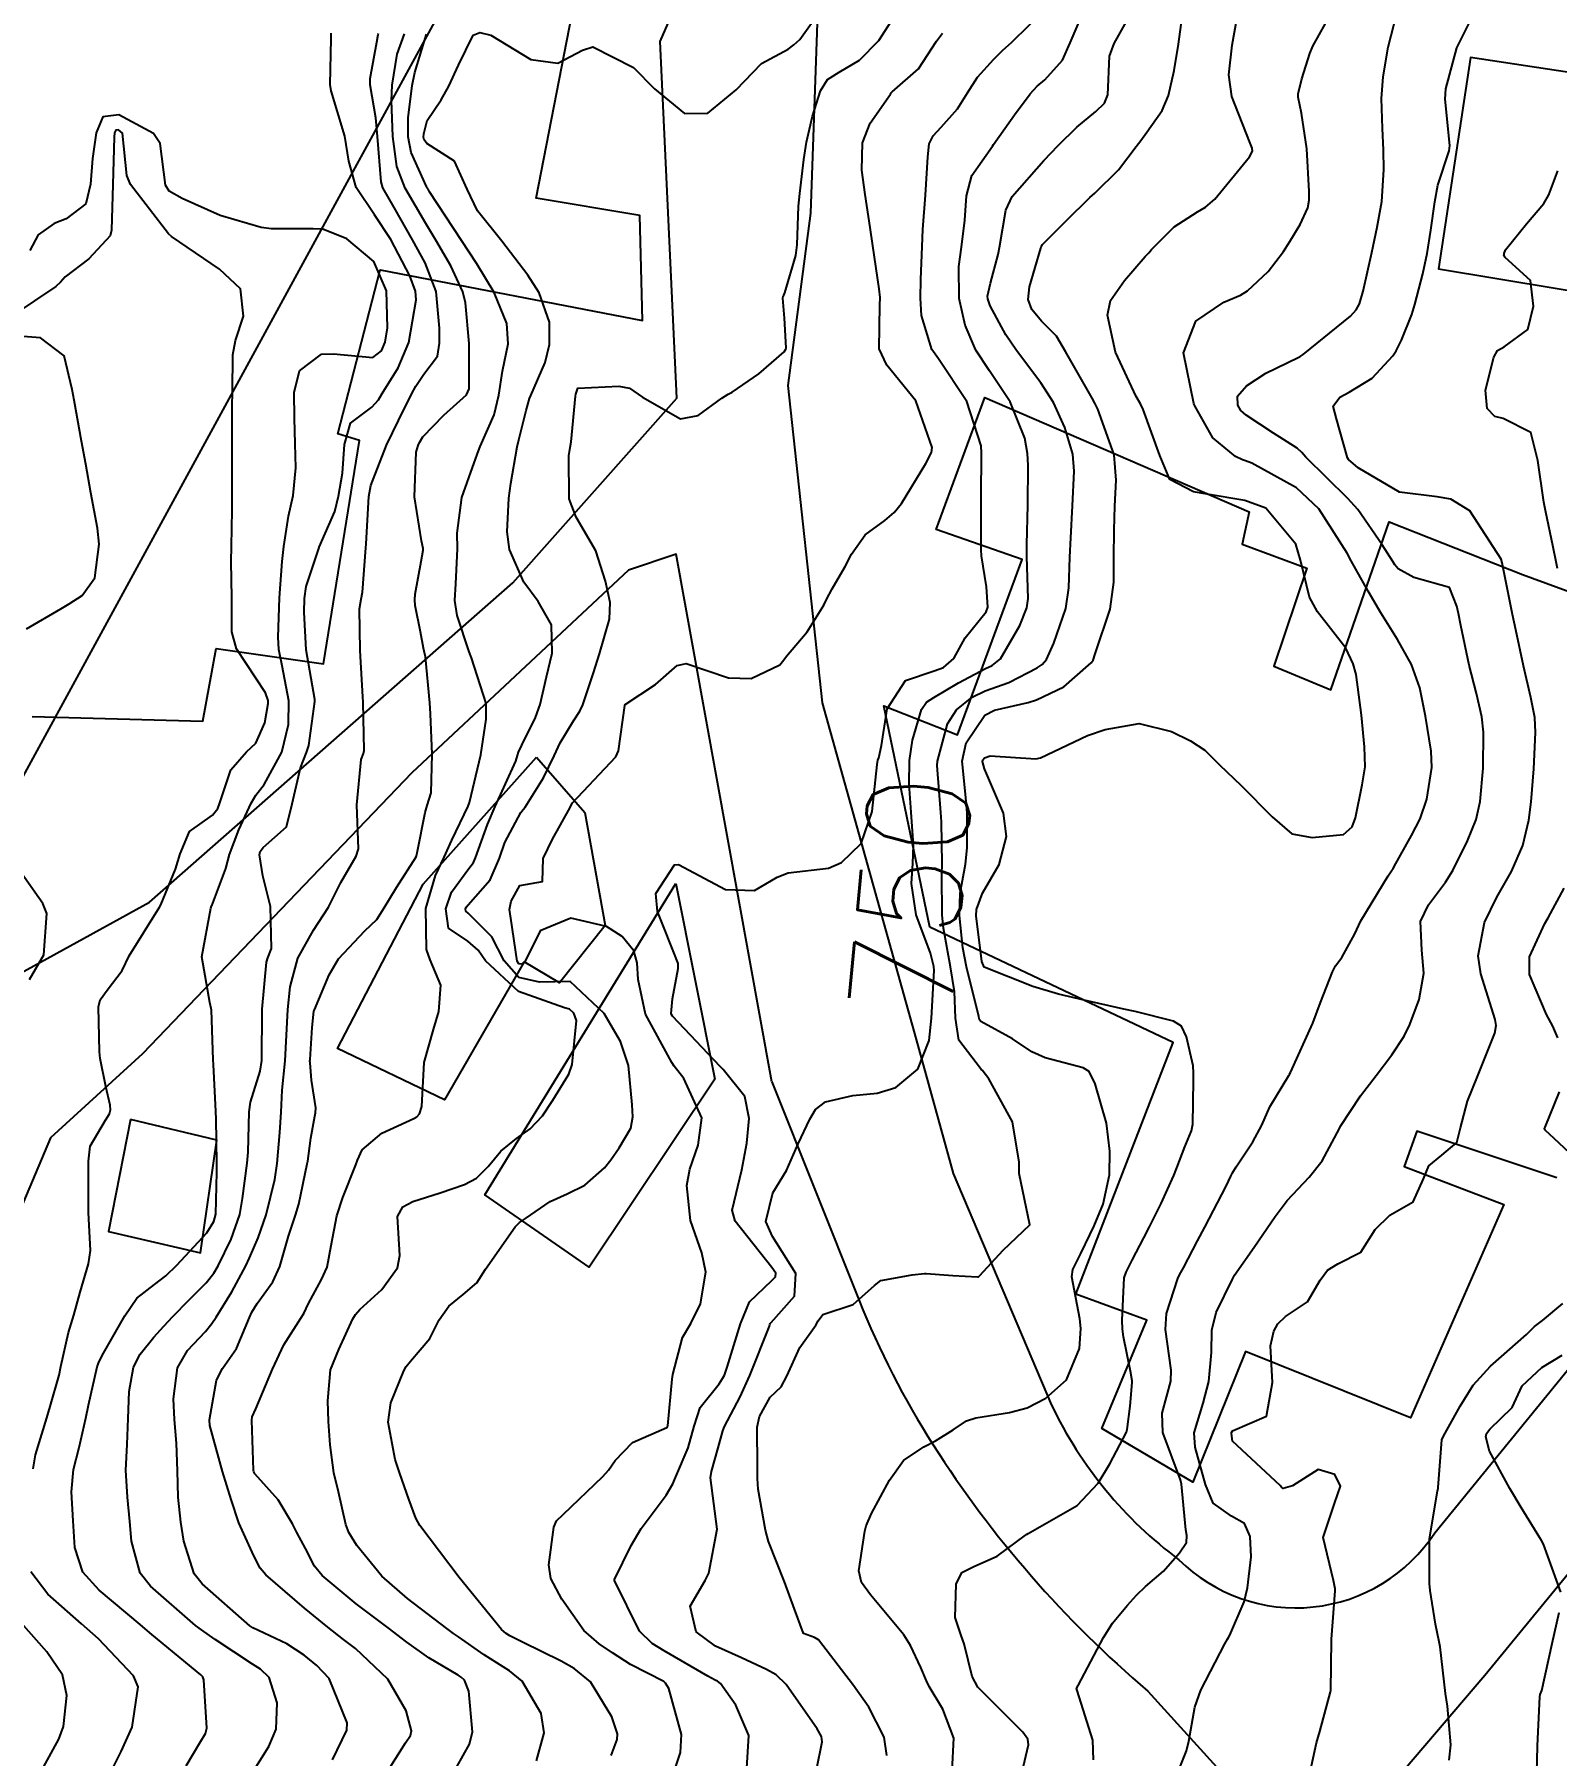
# Model space of a CAD drawing. Header units: metres. Extents: x 318500 to 325275, y 7408834 to 7428799.
# Drawn here: x 323545.6 to 323604.8, y 7420830.6 to 7420897.5 of the extents above; entities that cross this region are included whole.
import ezdxf
from ezdxf.enums import TextEntityAlignment as Align

# ---------------------------------------------------------------- set-up
doc = ezdxf.new("R2010")
doc.units = ezdxf.units.M
doc.header["$MEASUREMENT"] = 0
doc.linetypes.add('CONTINUO', pattern=[0])
for name, color, linetype in [('Cotas', 45, 'Continuous'), ('Curvas de Nivel 1m', 11, 'Continuous'), ('Curvas de Nivel 5m', 15, 'Continuous'), ('Edificações', 30, 'Continuous'), ('TEXTO', 45, 'Continuous'), ('Vias Primárias', 230, 'Continuous'), ('Vias Secundárias', 230, 'Continuous')]:
    doc.layers.add(name, color=color, linetype=linetype)
doc.styles.add('Style-STANDARD', font='STANDARD.shx')

msp = doc.modelspace()

# ---------------------------------------------------------------- linework, layer by layer
at = {"layer": 'Curvas de Nivel 1m', "flags": 128}
for points, elevation in [([(323595.249, 7420829.881), (323595.508, 7420831.066), (323595.632, 7420831.519), (323596.056, 7420833.061), (323596.059, 7420833.112), (323596.083, 7420835.06), (323596.088, 7420835.103), (323596.141, 7420835.778), (323596.232, 7420836.986), (323596.23, 7420837.059), (323596.165, 7420837.386), (323595.759, 7420839.064), (323596.203, 7420840.377), (323596.441, 7420841.057), (323596.217, 7420841.509), (323595.576, 7420841.71), (323594.578, 7420841.076), (323594.209, 7420840.964), (323594.148, 7420841.019), (323594.087, 7420841.082), (323592.235, 7420842.81), (323592.203, 7420843.111), (323592.205, 7420843.146), (323592.241, 7420843.207), (323593.559, 7420843.782), (323593.795, 7420845.087), (323593.719, 7420846.523), (323593.847, 7420847.087), (323594.003, 7420847.376), (323594.299, 7420847.664), (323595.155, 7420848.23), (323595.652, 7420849.07), (323595.931, 7420849.461), (323596.33, 7420849.704), (323597.225, 7420850.158), (323597.783, 7420851.039), (323598.356, 7420851.602), (323599.268, 7420852.114), (323599.663, 7420853.017), (323599.873, 7420853.52), (323600.384, 7420853.933), (323600.96, 7420854.433), (323601.106, 7420854.999), (323601.377, 7420856.034), (323601.775, 7420856.99), (323602.447, 7420858.687), (323602.494, 7420858.979), (323602.453, 7420859.21), (323601.896, 7420860.989), (323601.79, 7420861.691), (323602.035, 7420862.987), (323602.52, 7420863.974), (323603.097, 7420864.971), (323603.53, 7420865.98), (323603.76, 7420866.962), (323603.851, 7420867.681), (323603.961, 7420868.959), (323604.031, 7420870.385), (323603.995, 7420870.959), (323603.843, 7420871.741), (323603.556, 7420872.966), (323603.255, 7420874.377), (323603.136, 7420874.973), (323603.055, 7420875.355), (323602.731, 7420876.979), (323602.692, 7420877.121), (323601.474, 7420878.999), (323600.727, 7420879.456), (323600.2, 7420879.543), (323598.731, 7420879.733), (323597.128, 7420880.67), (323596.749, 7420880.998), (323596.711, 7420881.061), (323596.285, 7420882.587), (323596.155, 7420883.069), (323596.416, 7420883.425), (323596.778, 7420883.622), (323597.674, 7420884.159), (323598.481, 7420885.035), (323598.604, 7420885.232), (323598.809, 7420885.639), (323599.21, 7420886.641), (323599.326, 7420887.025), (323599.639, 7420888.225), (323599.808, 7420889.02), (323599.958, 7420889.925), (323600.104, 7420891.018), (323600.229, 7420891.674), (323600.671, 7420893.012), (323600.696, 7420893.219), (323600.507, 7420895.014), (323600.535, 7420895.415), (323600.96, 7420897.01), (323601.951, 7420898.995)], 756), ([(323565.165, 7420830.367), (323565.457, 7420831.466), (323565.35, 7420832.209), (323564.607, 7420833.475), (323564.114, 7420833.868), (323563.122, 7420834.497), (323562.127, 7420835.191), (323561.94, 7420835.325), (323561.677, 7420835.517), (323560.147, 7420836.692), (323559.147, 7420837.55), (323558.172, 7420838.743), (323557.865, 7420839.253), (323557.751, 7420839.566), (323557.459, 7420840.831), (323557.282, 7420841.574), (323557.139, 7420842.664), (323557.073, 7420843.578), (323557.041, 7420844.371), (323557.155, 7420845.577), (323557.475, 7420846.369), (323558.019, 7420847.564), (323558.116, 7420847.739), (323558.296, 7420847.935), (323559.149, 7420848.71), (323559.761, 7420849.546), (323559.842, 7420850.027), (323559.759, 7420851.546), (323559.961, 7420851.929), (323560.349, 7420852.13), (323561.409, 7420852.469), (323562.359, 7420852.8), (323562.823, 7420853.044), (323563.28, 7420853.496), (323563.777, 7420854.091), (323564.387, 7420854.582), (323564.911, 7420854.956), (323565.39, 7420855.47), (323565.8, 7420856.073), (323566.416, 7420857.086), (323566.554, 7420857.458), (323566.724, 7420859.178), (323566.616, 7420859.458), (323566.452, 7420859.62), (323566.254, 7420859.661), (323564.462, 7420860.3), (323563.179, 7420861.5), (323562.896, 7420861.916), (323562.487, 7420862.255), (323561.744, 7420862.772), (323561.63, 7420863.523), (323561.858, 7420864.171), (323562.524, 7420865.084), (323562.711, 7420865.324), (323562.796, 7420865.506), (323563.256, 7420866.793), (323563.559, 7420867.495), (323564.357, 7420869.263), (323564.422, 7420869.482), (323564.457, 7420869.607), (323564.586, 7420869.884), (323565.121, 7420870.956), (323565.306, 7420871.473), (323565.552, 7420872.545), (323565.766, 7420873.469), (323565.752, 7420874.57), (323565.233, 7420875.481), (323564.671, 7420876.227), (323564.109, 7420877.496), (323564.016, 7420878.181), (323564.083, 7420879.496), (323564.159, 7420880.062), (323564.414, 7420881.493), (323564.474, 7420881.763), (323564.761, 7420882.902), (323564.888, 7420883.368), (323564.938, 7420883.487), (323565.494, 7420884.775), (323565.67, 7420885.477), (323565.669, 7420886.338), (323565.264, 7420887.483), (323564.83, 7420888.172), (323563.819, 7420889.5), (323562.868, 7420890.678), (323562.468, 7420891.516), (323561.97, 7420892.603), (323560.898, 7420893.291), (323560.796, 7420893.438), (323560.773, 7420893.542), (323560.779, 7420893.664), (323560.91, 7420894.188), (323561.46, 7420894.993), (323561.747, 7420895.528), (323562.128, 7420896.337), (323562.695, 7420897.514), (323562.961, 7420897.608), (323563.383, 7420897.506), (323564.946, 7420896.565), (323565.995, 7420896.423), (323566.952, 7420896.926), (323567.356, 7420897.052), (323568.942, 7420896.246), (323569.756, 7420895.422), (323570.916, 7420894.456), (323571.834, 7420894.478), (323572.93, 7420895.38), (323573.911, 7420896.401), (323574.954, 7420896.968), (323575.176, 7420897.129), (323575.409, 7420897.346), (323576.056, 7420898.252)], 746), ([(323573.341, 7420830.08), (323573.422, 7420831.36), (323572.922, 7420832.543), (323572.325, 7420833.377), (323572.201, 7420833.469), (323572.111, 7420833.516), (323571.826, 7420833.67), (323570.123, 7420834.656), (323569.656, 7420834.938), (323569.168, 7420835.414), (323568.202, 7420837.387), (323568.198, 7420837.429), (323568.851, 7420838.749), (323569.237, 7420839.414), (323570.203, 7420840.704), (323570.461, 7420841.144), (323570.569, 7420841.396), (323571.064, 7420842.555), (323571.294, 7420843.389), (323571.525, 7420844.114), (323572.265, 7420845.044), (323572.404, 7420845.242), (323572.47, 7420845.377), (323572.583, 7420845.685), (323573.102, 7420847.368), (323573.443, 7420848.223), (323574.316, 7420849.065), (323574.46, 7420849.206), (323574.469, 7420849.348), (323574.323, 7420849.571), (323572.894, 7420851.372), (323572.779, 7420851.798), (323573.147, 7420853.368), (323573.35, 7420854.401), (323573.437, 7420855.364), (323573.264, 7420856.218), (323572.419, 7420857.266), (323572.304, 7420857.381), (323570.449, 7420859.338), (323570.41, 7420859.401), (323570.401, 7420859.451), (323570.459, 7420860.017), (323570.68, 7420861.195), (323570.675, 7420861.398), (323570.485, 7420861.887), (323570.048, 7420862.96), (323569.871, 7420863.409), (323569.805, 7420864.116), (323570.528, 7420865.236), (323570.686, 7420865.24), (323572.513, 7420864.273), (323573.638, 7420864.238), (323574.521, 7420864.744), (323574.948, 7420864.92), (323576.527, 7420865.102), (323577.025, 7420865.323), (323577.788, 7420866.064), (323578.217, 7420867.305), (323578.409, 7420869.133), (323578.446, 7420869.302), (323578.485, 7420869.398), (323578.589, 7420869.867), (323578.772, 7420871.133), (323578.806, 7420871.297), (323579.517, 7420872.396), (323580.633, 7420872.774), (323580.99, 7420872.911), (323581.392, 7420873.262), (323581.844, 7420874.062), (323582.658, 7420875.076), (323582.723, 7420875.249), (323582.672, 7420876.05), (323582.476, 7420877.252), (323582.462, 7420877.484), (323582.465, 7420879.253), (323582.466, 7420879.509), (323582.48, 7420881.253), (323582.46, 7420881.537), (323581.905, 7420883.259), (323580.795, 7420884.916), (323580.548, 7420885.274), (323580.136, 7420886.603), (323580.095, 7420887.281), (323580.114, 7420887.997), (323580.171, 7420889.28), (323580.196, 7420889.944), (323580.289, 7420891.279), (323580.391, 7420892.774), (323580.436, 7420893.277), (323580.591, 7420893.588), (323580.91, 7420893.927), (323581.538, 7420894.646), (323581.926, 7420895.26), (323582.316, 7420895.879), (323582.95, 7420896.58), (323583.294, 7420896.906), (323583.654, 7420897.24), (323584.973, 7420898.534)], 749), ([(323581.332, 7420829.98), (323581.397, 7420831.25), (323580.966, 7420832.387), (323580.443, 7420833.265), (323580.336, 7420833.49), (323580.117, 7420834.008), (323579.712, 7420834.862), (323579.458, 7420835.28), (323578.153, 7420836.825), (323577.808, 7420837.304), (323577.706, 7420837.765), (323577.933, 7420839.303), (323577.984, 7420839.51), (323578.197, 7420839.991), (323578.894, 7420841.29), (323579.445, 7420842.058), (323580.23, 7420842.589), (323580.681, 7420842.815), (323581.375, 7420843.253), (323581.892, 7420843.599), (323582.247, 7420843.712), (323583.561, 7420843.917), (323584.253, 7420844.104), (323584.981, 7420844.487), (323585.782, 7420845.197), (323586.282, 7420846.418), (323586.333, 7420847.189), (323586.296, 7420847.569), (323585.993, 7420849.195), (323586.029, 7420849.49), (323586.334, 7420850.109), (323586.694, 7420850.836), (323586.861, 7420851.182), (323587.213, 7420852.032), (323587.449, 7420853.174), (323587.466, 7420854.091), (323587.331, 7420855.181), (323586.893, 7420856.715), (323586.663, 7420857.188), (323586.431, 7420857.33), (323584.945, 7420857.722), (323584.437, 7420857.96), (323583.68, 7420858.465), (323582.449, 7420859.135), (323582.392, 7420859.194), (323582.385, 7420859.251), (323582.372, 7420859.33), (323581.891, 7420861.256), (323581.75, 7420861.998), (323581.615, 7420863.259), (323581.644, 7420864.133), (323581.847, 7420865.257), (323581.91, 7420865.886), (323581.916, 7420867.256), (323581.851, 7420867.974), (323581.723, 7420869.259), (323581.875, 7420869.979), (323582.608, 7420871.048), (323582.976, 7420871.245), (323584.293, 7420871.546), (323584.616, 7420871.643), (323585.676, 7420872.152), (323586.637, 7420872.996), (323586.737, 7420873.09), (323586.812, 7420873.188), (323586.896, 7420873.441), (323587.479, 7420875.182), (323587.624, 7420876.233), (323587.623, 7420877.181), (323587.634, 7420878.253), (323587.655, 7420879.181), (323587.714, 7420880.197), (323587.64, 7420881.181), (323587, 7420882.954), (323586.883, 7420883.189), (323586.773, 7420883.38), (323585.74, 7420885.206), (323585.389, 7420885.794), (323584.812, 7420886.383), (323584.427, 7420886.837), (323584.289, 7420887.228), (323584.338, 7420887.716), (323584.78, 7420889.221), (323584.799, 7420889.273), (323584.852, 7420889.366), (323585.774, 7420890.299), (323586.686, 7420891.193), (323586.882, 7420891.365), (323587.8, 7420892.272), (323588.493, 7420893.174), (323588.666, 7420893.41), (323588.908, 7420893.731), (323589.502, 7420894.58), (323589.75, 7420895.158), (323589.97, 7420896.129), (323590.132, 7420897.152), (323590.319, 7420898.496)], 752), ([(323584.061, 7420829.948), (323584.302, 7420830.991), (323584.271, 7420831.217), (323584.084, 7420831.486), (323582.33, 7420833.238), (323582.114, 7420833.653), (323581.802, 7420834.92), (323581.685, 7420835.247), (323581.443, 7420835.948), (323581.485, 7420837.25), (323581.712, 7420837.702), (323582.17, 7420837.938), (323583.078, 7420838.329), (323584.189, 7420839.154), (323584.226, 7420839.183), (323584.286, 7420839.219), (323586.201, 7420840.305), (323587.013, 7420841.178), (323587.463, 7420841.929), (323588.116, 7420843.162), (323588.145, 7420843.258), (323588.255, 7420844.176), (323588.334, 7420845.094), (323588.336, 7420845.159), (323588.274, 7420845.533), (323587.992, 7420846.869), (323587.962, 7420847.165), (323587.949, 7420847.512), (323588.03, 7420849.164), (323588.099, 7420849.388), (323588.33, 7420849.847), (323588.786, 7420850.713), (323589.007, 7420851.153), (323589.459, 7420852.049), (323589.961, 7420853.144), (323590.077, 7420853.442), (323590.387, 7420854.263), (323590.645, 7420854.888), (323590.7, 7420855.135), (323590.718, 7420856.843), (323590.722, 7420857.136), (323590.708, 7420857.411), (323590.444, 7420858.543), (323590.257, 7420858.952), (323589.938, 7420859.148), (323588.455, 7420859.519), (323588.012, 7420859.619), (323586.462, 7420859.966), (323585.468, 7420860.202), (323584.469, 7420860.503), (323582.572, 7420861.249), (323582.483, 7420861.463), (323582.261, 7420863.252), (323582.274, 7420863.49), (323582.519, 7420864.123), (323583.165, 7420865.24), (323583.451, 7420866.332), (323583.327, 7420867.238), (323582.586, 7420868.963), (323582.515, 7420869.251), (323582.525, 7420869.316), (323582.591, 7420869.392), (323582.812, 7420869.466), (323584.591, 7420869.356), (323584.764, 7420869.389), (323586.601, 7420870.256), (323587.289, 7420870.498), (323588.606, 7420870.723), (323589.869, 7420870.417), (323590.599, 7420870.06), (323591.158, 7420869.694), (323591.731, 7420869.123), (323592.578, 7420868.313), (323593.786, 7420867.098), (323594.55, 7420866.43), (323595.332, 7420866.294), (323596.55, 7420866.409), (323596.894, 7420866.715), (323597.021, 7420867.053), (323597.282, 7420868.347), (323597.403, 7420869.048), (323597.373, 7420869.823), (323597.25, 7420871.05), (323597.05, 7420872.638), (323596.937, 7420873.056), (323596.649, 7420873.662), (323595.546, 7420875.077), (323595.233, 7420875.639), (323594.883, 7420877.087), (323594.699, 7420877.712), (323593.54, 7420879.102), (323592.724, 7420879.399), (323591.248, 7420879.653), (323590.726, 7420879.744), (323589.798, 7420880.221), (323589.413, 7420881.16), (323588.767, 7420882.949), (323588.654, 7420883.171), (323588.496, 7420883.451), (323587.684, 7420885.181), (323587.378, 7420886.621), (323587.495, 7420887.183), (323588.04, 7420887.97), (323588.846, 7420888.891), (323588.977, 7420889.039), (323589.081, 7420889.167), (323589.969, 7420890.048), (323590.872, 7420890.629), (323591.194, 7420890.816), (323591.553, 7420891.13), (323592.897, 7420892.778), (323593.011, 7420892.996), (323593.008, 7420893.109), (323592.904, 7420893.367), (323592.207, 7420895.121), (323592.101, 7420895.964), (323592.219, 7420897.121), (323592.494, 7420898.636)], 753), ([(323554.053, 7420829.811), (323554.752, 7420830.928), (323555.038, 7420831.606), (323555.072, 7420832.628), (323554.757, 7420833.61), (323554.43, 7420833.933), (323554.115, 7420834.138), (323552.662, 7420835.097), (323552.127, 7420835.466), (323551.902, 7420835.643), (323550.152, 7420837.168), (323549.745, 7420837.676), (323549.412, 7420838.921), (323549.346, 7420839.683), (323549.25, 7420840.628), (323549.182, 7420841.685), (323549.234, 7420842.676), (323549.283, 7420843.684), (323549.311, 7420844.744), (323549.49, 7420845.682), (323549.747, 7420846.199), (323550.278, 7420846.857), (323550.667, 7420847.281), (323551.015, 7420847.659), (323551.646, 7420848.303), (323552.31, 7420848.968), (323552.605, 7420849.347), (323552.773, 7420849.635), (323553.29, 7420850.671), (323553.622, 7420851.627), (323553.729, 7420852.246), (323553.912, 7420853.625), (323553.948, 7420854.053), (323553.989, 7420855.624), (323554.035, 7420855.992), (323554.416, 7420857.202), (323554.474, 7420857.619), (323554.489, 7420859.58), (323554.491, 7420859.619), (323554.657, 7420861.437), (323554.71, 7420861.617), (323554.849, 7420861.98), (323554.816, 7420863.615), (323554.518, 7420864.807), (323554.381, 7420865.621), (323554.408, 7420865.746), (323554.534, 7420865.902), (323555.438, 7420866.715), (323555.654, 7420867.604), (323555.978, 7420869.003), (323556.221, 7420869.595), (323556.303, 7420869.875), (323556.538, 7420871.591), (323556.539, 7420871.663), (323556.207, 7420873.596), (323556.122, 7420875.066), (323556.134, 7420875.598), (323556.2, 7420876.064), (323556.689, 7420877.534), (323556.705, 7420877.574), (323556.714, 7420877.59), (323557.313, 7420878.979), (323557.465, 7420879.579), (323557.613, 7420880.465), (323557.689, 7420881.581), (323557.921, 7420882.409), (323558.762, 7420883.032), (323559.015, 7420883.318), (323559.163, 7420883.564), (323559.778, 7420884.562), (323560.192, 7420885.549), (323560.482, 7420887.21), (323560.458, 7420887.545), (323560.23, 7420888.148), (323559.491, 7420889.56), (323558.864, 7420890.517), (323558.15, 7420891.577), (323557.864, 7420892.606), (323557.703, 7420893.582), (323557.172, 7420895.342), (323557.131, 7420895.588), (323557.173, 7420897.372), (323557.177, 7420897.588)], 742), ([(323557.227, 7420830.408), (323557.779, 7420831.565), (323557.794, 7420831.855), (323557.099, 7420833.575), (323556.618, 7420834.086), (323556.119, 7420834.476), (323555.445, 7420834.922), (323554.129, 7420835.549), (323554.015, 7420835.621), (323552.154, 7420837.257), (323551.845, 7420837.645), (323551.437, 7420838.915), (323551.325, 7420839.653), (323551.222, 7420840.627), (323551.191, 7420841.655), (323551.157, 7420842.725), (323551.077, 7420843.657), (323551.04, 7420844.45), (323551.191, 7420845.656), (323551.591, 7420846.33), (323552.281, 7420847.072), (323552.535, 7420847.389), (323552.699, 7420847.636), (323553.313, 7420848.622), (323553.854, 7420849.625), (323554.001, 7420849.946), (323554.331, 7420850.719), (323554.65, 7420851.615), (323554.982, 7420852.989), (323555.078, 7420853.609), (323555.183, 7420854.814), (323555.225, 7420855.608), (323555.272, 7420856.47), (323555.379, 7420857.606), (323555.44, 7420858.6), (323555.486, 7420859.604), (323555.579, 7420860.488), (323555.873, 7420861.599), (323556.491, 7420862.684), (323557.069, 7420863.581), (323557.55, 7420864.539), (323558.141, 7420865.566), (323558.244, 7420865.855), (323558.17, 7420867.566), (323558.344, 7420869.33), (323558.432, 7420869.562), (323558.461, 7420869.682), (323558.423, 7420871.563), (323558.408, 7420871.768), (323558.307, 7420873.565), (323558.28, 7420875.189), (323558.339, 7420875.565), (323558.388, 7420875.841), (323558.524, 7420877.562), (323558.531, 7420877.724), (323558.64, 7420879.561), (323558.724, 7420879.984), (323559.328, 7420881.561), (323559.791, 7420882.518), (323560.303, 7420883.547), (323560.463, 7420883.857), (323560.782, 7420884.317), (323561.306, 7420885.019), (323561.395, 7420885.531), (323561.383, 7420886.108), (323561.257, 7420887.533), (323560.837, 7420888.65), (323560.342, 7420889.548), (323559.628, 7420890.8), (323559.186, 7420891.565), (323559.117, 7420891.801), (323558.979, 7420893.569), (323558.911, 7420894.289), (323558.691, 7420895.572), (323558.688, 7420895.818), (323558.955, 7420897.234), (323558.999, 7420897.529), (323559.011, 7420897.569)], 743), ([(323559.473, 7420830.131), (323560.073, 7420831.07), (323560.258, 7420831.357), (323560.294, 7420831.537), (323560.092, 7420832.313), (323559.383, 7420833.547), (323558.122, 7420834.737), (323557.653, 7420835.095), (323557.043, 7420835.576), (323556.141, 7420836.31), (323554.629, 7420837.613), (323554.418, 7420837.872), (323554.167, 7420838.344), (323553.583, 7420839.626), (323553.285, 7420840.537), (323552.942, 7420841.633), (323552.45, 7420843.424), (323552.438, 7420843.638), (323552.713, 7420845.178), (323552.948, 7420845.633), (323553.487, 7420846.413), (323553.993, 7420847.623), (323554.086, 7420847.829), (323554.298, 7420848.165), (323554.912, 7420849.01), (323555.183, 7420849.607), (323555.519, 7420850.789), (323555.792, 7420851.598), (323555.916, 7420852.027), (323556.247, 7420853.592), (323556.266, 7420853.697), (323556.385, 7420854.601), (323556.54, 7420855.446), (323556.571, 7420855.587), (323556.584, 7420855.77), (323556.413, 7420856.847), (323556.352, 7420857.523), (323556.351, 7420857.591), (323556.359, 7420857.653), (323556.44, 7420858.906), (323556.504, 7420859.534), (323556.524, 7420859.589), (323557.097, 7420860.954), (323557.457, 7420861.575), (323558.491, 7420862.657), (323558.95, 7420863.101), (323559.237, 7420863.553), (323559.711, 7420864.349), (323560.477, 7420865.541), (323560.493, 7420865.578), (323560.533, 7420865.767), (323560.828, 7420867.264), (323560.911, 7420867.535), (323561.061, 7420868.029), (323561.11, 7420869.532), (323561.038, 7420871.099), (323561.008, 7420871.534), (323560.847, 7420873.326), (323560.798, 7420873.538), (323560.766, 7420873.663), (323560.648, 7420874.3), (323560.441, 7420875.325), (323560.424, 7420875.542), (323560.442, 7420875.763), (323560.682, 7420877.036), (323560.753, 7420877.475), (323560.749, 7420877.539), (323560.694, 7420877.836), (323560.419, 7420879.543), (323560.484, 7420881.289), (323560.558, 7420881.543), (323560.616, 7420881.667), (323560.745, 7420881.883), (323561.556, 7420882.73), (323562.438, 7420883.515), (323562.538, 7420883.749), (323562.546, 7420885.514), (323562.399, 7420887.1), (323562.294, 7420887.518), (323561.824, 7420888.536), (323561.249, 7420889.534), (323560.86, 7420890.179), (323560.06, 7420891.552), (323559.735, 7420892.404), (323559.576, 7420893.56), (323559.521, 7420894.961), (323559.552, 7420895.561), (323559.737, 7420896.77), (323560.026, 7420897.554)], 744), ([(323568.067, 7420830.573), (323568.296, 7420831.207), (323568.308, 7420831.427), (323568.09, 7420832.083), (323567.26, 7420833.443), (323566.625, 7420833.963), (323566.118, 7420834.252), (323564.614, 7420834.986), (323564.128, 7420835.237), (323563.977, 7420835.331), (323563.802, 7420835.485), (323562.16, 7420837.51), (323560.629, 7420839.533), (323560.473, 7420839.816), (323560.2, 7420840.552), (323559.841, 7420841.544), (323559.663, 7420842.101), (323559.389, 7420843.549), (323559.491, 7420844.304), (323560.001, 7420845.543), (323560.094, 7420845.71), (323560.266, 7420845.925), (323561.008, 7420846.8), (323561.371, 7420847.524), (323561.753, 7420848.063), (323562.305, 7420848.509), (323562.847, 7420848.967), (323563.176, 7420849.497), (323564.337, 7420851.149), (323564.506, 7420851.311), (323564.731, 7420851.476), (323565.689, 7420852.127), (323566.355, 7420852.435), (323567.045, 7420852.764), (323567.808, 7420853.438), (323568.058, 7420853.752), (323568.382, 7420854.225), (323568.828, 7420854.989), (323568.909, 7420855.422), (323568.879, 7420855.897), (323568.74, 7420857.425), (323568.434, 7420858.355), (323567.801, 7420859.44), (323566.468, 7420860.688), (323565.28, 7420860.66), (323564.47, 7420860.843), (323563.904, 7420861.489), (323563.428, 7420862.435), (323562.498, 7420863.354), (323562.413, 7420863.425), (323562.402, 7420863.511), (323562.427, 7420863.585), (323562.503, 7420863.677), (323563.362, 7420864.653), (323563.718, 7420865.492), (323563.933, 7420866.095), (323564.557, 7420867.26), (323564.649, 7420867.389), (323564.717, 7420867.478), (323565.429, 7420868.613), (323565.845, 7420869.467), (323566.08, 7420869.972), (323566.601, 7420870.832), (323566.853, 7420871.21), (323566.962, 7420871.455), (323567.375, 7420872.703), (323567.612, 7420873.445), (323568.003, 7420874.789), (323568.033, 7420875.439), (323567.846, 7420876.269), (323567.474, 7420877.448), (323566.709, 7420878.755), (323566.435, 7420879.464), (323566.416, 7420881.144), (323566.475, 7420881.464), (323566.515, 7420881.692), (323566.679, 7420883.461), (323566.691, 7420883.542), (323566.775, 7420883.772), (323568.362, 7420883.851), (323568.775, 7420883.772), (323569.286, 7420883.425), (323570.758, 7420882.586), (323571.447, 7420882.712), (323572.372, 7420883.386), (323572.618, 7420883.537), (323572.774, 7420883.621), (323573.811, 7420884.338), (323574.798, 7420885.193), (323574.861, 7420885.288), (323574.874, 7420885.349), (323574.811, 7420886.499), (323574.747, 7420887.279), (323574.759, 7420887.351), (323574.779, 7420887.392), (323574.822, 7420887.488), (323575.254, 7420888.936), (323575.306, 7420889.345), (323575.359, 7420890.858), (323575.403, 7420891.345), (323575.567, 7420892.67), (323575.662, 7420893.342), (323575.893, 7420894.363), (323576.206, 7420895.337), (323576.489, 7420895.782), (323576.941, 7420896.075), (323577.724, 7420896.542), (323578.475, 7420897.307), (323578.968, 7420898.072)], 747), ([(323570.34, 7420829.397), (323570.76, 7420830.702), (323570.809, 7420831.393), (323570.313, 7420833.192), (323570.186, 7420833.399), (323570.111, 7420833.456), (323568.822, 7420834.125), (323568.121, 7420834.567), (323567.605, 7420834.918), (323567.002, 7420835.447), (323566.148, 7420836.663), (323565.718, 7420837.464), (323565.637, 7420837.997), (323565.84, 7420839.463), (323565.943, 7420839.712), (323566.195, 7420839.957), (323567.749, 7420841.437), (323567.966, 7420841.682), (323568.219, 7420842.055), (323568.899, 7420842.751), (323570.239, 7420843.345), (323570.263, 7420843.376), (323570.272, 7420843.4), (323570.444, 7420845.221), (323570.467, 7420845.398), (323570.84, 7420846.839), (323571.16, 7420847.391), (323571.541, 7420848.148), (323571.752, 7420849.386), (323571.589, 7420850.129), (323571.154, 7420851.392), (323571.005, 7420852.752), (323571.127, 7420853.392), (323571.453, 7420854.32), (323571.59, 7420855.388), (323570.888, 7420856.923), (323570.519, 7420857.399), (323570.422, 7420857.534), (323569.403, 7420859.416), (323569.115, 7420860.775), (323569.084, 7420861.421), (323568.945, 7420861.883), (323568.49, 7420862.441), (323567.887, 7420862.832), (323566.497, 7420863.158), (323565.302, 7420862.662), (323564.724, 7420861.478), (323564.595, 7420861.362), (323564.479, 7420861.385), (323564.416, 7420861.481), (323564.164, 7420863.153), (323564.111, 7420863.486), (323564.173, 7420863.817), (323564.514, 7420864.423), (323565.402, 7420864.586), (323565.419, 7420865.471), (323565.78, 7420866.229), (323566.467, 7420867.461), (323566.493, 7420867.529), (323566.562, 7420867.637), (323568.253, 7420869.435), (323568.355, 7420869.661), (323568.596, 7420871.43), (323568.611, 7420871.472), (323569.797, 7420872.244), (323570.634, 7420872.987), (323570.981, 7420873.059), (323572.627, 7420872.511), (323573.516, 7420872.477), (323574.635, 7420873.017), (323574.782, 7420873.204), (323574.89, 7420873.347), (323575.691, 7420874.299), (323576.335, 7420875.333), (323576.444, 7420875.551), (323576.67, 7420875.967), (323577.17, 7420876.835), (323577.418, 7420877.319), (323577.946, 7420878.066), (323578.71, 7420878.627), (323579.076, 7420878.933), (323579.359, 7420879.29), (323580.307, 7420880.848), (323580.53, 7420881.273), (323580.552, 7420881.463), (323579.916, 7420883.283), (323578.791, 7420884.669), (323578.487, 7420885.305), (323578.519, 7420887.007), (323578.533, 7420887.304), (323578.491, 7420887.639), (323578.243, 7420889.309), (323578.144, 7420890.027), (323577.953, 7420891.314), (323577.824, 7420892.25), (323577.849, 7420893.316), (323578.137, 7420894.086), (323578.929, 7420895.219), (323578.965, 7420895.263), (323579.003, 7420895.299), (323580.024, 7420896.203), (323580.723, 7420897.274), (323580.963, 7420897.592)], 748), ([(323578.785, 7420830.573), (323578.689, 7420831.291), (323578.097, 7420832.458), (323577.498, 7420833.306), (323576.128, 7420835.083), (323575.978, 7420835.172), (323575.544, 7420835.329), (323575.205, 7420836.273), (323574.814, 7420837.34), (323574.183, 7420838.911), (323574.077, 7420839.352), (323573.787, 7420840.938), (323573.756, 7420841.357), (323573.761, 7420841.812), (323573.743, 7420843.357), (323573.835, 7420843.767), (323574.258, 7420844.521), (323574.681, 7420844.926), (323574.902, 7420845.341), (323575.401, 7420846.453), (323576.028, 7420847.324), (323576.124, 7420847.491), (323576.296, 7420847.74), (323577.483, 7420848.127), (323578.313, 7420848.862), (323578.559, 7420849.053), (323579.778, 7420849.278), (323580.258, 7420849.334), (323580.321, 7420849.334), (323581.365, 7420849.254), (323582.319, 7420849.196), (323582.356, 7420849.203), (323582.4, 7420849.239), (323583.323, 7420850.243), (323584.35, 7420851.22), (323583.942, 7420853.224), (323583.934, 7420853.667), (323583.679, 7420855.227), (323582.758, 7420856.903), (323582.504, 7420857.239), (323582.465, 7420857.274), (323582.431, 7420857.304), (323581.586, 7420858.403), (323581.459, 7420859.26), (323581.428, 7420860.298), (323581.272, 7420861.262), (323580.999, 7420862.768), (323580.949, 7420863.266), (323580.937, 7420864.854), (323580.946, 7420865.266), (323580.913, 7420866.908), (323580.894, 7420867.267), (323580.748, 7420869.099), (323580.758, 7420869.268), (323581.151, 7420870.718), (323581.495, 7420871.261), (323582.114, 7420871.759), (323582.621, 7420871.997), (323583.542, 7420872.32), (323584.635, 7420872.892), (323584.833, 7420873.021), (323585.002, 7420873.215), (323585.289, 7420873.853), (323585.752, 7420875.204), (323585.87, 7420876.004), (323585.914, 7420877.202), (323585.952, 7420877.95), (323586.018, 7420879.201), (323586.079, 7420880.545), (323586.027, 7420881.201), (323585.718, 7420882.243), (323585.271, 7420883.212), (323584.781, 7420883.98), (323583.836, 7420885.234), (323583.42, 7420885.855), (323582.817, 7420886.982), (323582.719, 7420887.251), (323582.713, 7420887.359), (323582.829, 7420887.854), (323583.122, 7420888.97), (323583.176, 7420889.245), (323583.414, 7420890.7), (323583.664, 7420891.238), (323584.894, 7420892.626), (323585.456, 7420893.212), (323586.185, 7420893.926), (323586.92, 7420894.537), (323587.255, 7420894.857), (323587.386, 7420895.185), (323587.449, 7420896.689), (323587.64, 7420897.183), (323588.113, 7420898.034)], 751), ([(323586.836, 7420830.411), (323586.81, 7420831.179), (323586.189, 7420833.108), (323586.174, 7420833.189), (323586.23, 7420833.307), (323587.217, 7420835.174), (323587.574, 7420835.733), (323588.149, 7420836.423), (323588.499, 7420836.813), (323588.859, 7420837.153), (323589.56, 7420837.755), (323590.18, 7420838.46), (323590.45, 7420838.872), (323590.467, 7420839.136), (323590.419, 7420839.363), (323590.25, 7420841.139), (323590.212, 7420841.304), (323589.53, 7420843.147), (323589.502, 7420843.897), (323589.833, 7420845.144), (323589.848, 7420845.57), (323589.634, 7420847.147), (323589.674, 7420847.771), (323590.116, 7420849.142), (323590.182, 7420849.282), (323590.326, 7420849.556), (323590.877, 7420850.596), (323591.156, 7420851.128), (323591.986, 7420852.735), (323592.17, 7420853.113), (323592.236, 7420853.248), (323592.376, 7420853.479), (323593.034, 7420854.46), (323593.375, 7420855.1), (323593.69, 7420855.818), (323594.429, 7420857.038), (323594.45, 7420857.07), (323594.461, 7420857.09), (323594.488, 7420857.147), (323595.367, 7420859.076), (323595.665, 7420859.868), (323596.129, 7420861.065), (323596.25, 7420861.297), (323596.489, 7420861.628), (323597.003, 7420862.552), (323597.229, 7420863.049), (323598.291, 7420864.797), (323598.451, 7420865.031), (323598.482, 7420865.08), (323598.532, 7420865.165), (323599.207, 7420866.367), (323599.532, 7420867.02), (323599.801, 7420867.789), (323599.993, 7420869.016), (323599.962, 7420869.65), (323599.747, 7420871.019), (323599.527, 7420872.12), (323599.207, 7420873.024), (323598.655, 7420874.001), (323598.006, 7420875.04), (323597.51, 7420875.879), (323596.851, 7420877.058), (323596.694, 7420877.351), (323595.599, 7420879.077), (323594.732, 7420879.903), (323592.991, 7420880.863), (323592.748, 7420880.952), (323592.624, 7420880.988), (323592.361, 7420881.116), (323591.471, 7420881.849), (323590.769, 7420883.092), (323590.748, 7420883.14), (323590.728, 7420883.184), (323590.337, 7420885.147), (323590.812, 7420886.378), (323591.902, 7420887.124), (323592.548, 7420887.39), (323592.827, 7420887.559), (323593.63, 7420888.31), (323594.22, 7420889.096), (323594.474, 7420889.476), (323594.866, 7420890.146), (323595.167, 7420890.794), (323595.221, 7420891.085), (323595.224, 7420891.426), (323595.135, 7420893.086), (323594.921, 7420894.479), (323594.792, 7420895.091), (323594.792, 7420895.231), (323594.941, 7420895.811), (323595.241, 7420896.8), (323595.363, 7420897.084), (323595.853, 7420897.96)], 754), ([(323551.531, 7420830.175), (323552.071, 7420831.072), (323552.282, 7420831.433), (323552.337, 7420831.637), (323552.22, 7420833.518), (323552.179, 7420833.639), (323552.101, 7420833.718), (323551.74, 7420834.011), (323550.125, 7420835.356), (323549.75, 7420835.676), (323548.15, 7420837.013), (323547.515, 7420837.706), (323547.205, 7420838.674), (323547.143, 7420839.71), (323547.071, 7420840.838), (323547.149, 7420841.711), (323547.375, 7420842.556), (323547.634, 7420843.706), (323547.736, 7420844.214), (323548.071, 7420845.702), (323548.119, 7420845.844), (323548.267, 7420846.135), (323548.839, 7420847.134), (323549.152, 7420847.687), (323549.612, 7420848.369), (323550.308, 7420848.897), (323550.744, 7420849.234), (323551.174, 7420849.657), (323552.333, 7420850.915), (323552.615, 7420851.36), (323552.684, 7420851.637), (323552.726, 7420853.275), (323552.731, 7420853.636), (323552.698, 7420855.334), (323552.687, 7420855.637), (323552.595, 7420857.461), (323552.589, 7420857.638), (323552.514, 7420859.574), (323552.505, 7420859.639), (323552.453, 7420859.873), (323552.144, 7420861.645), (323552.499, 7420863.546), (323552.521, 7420863.619), (323552.527, 7420863.64), (323553.072, 7420865.084), (323553.215, 7420865.633), (323553.588, 7420866.586), (323554.068, 7420867.625), (323554.244, 7420867.943), (323554.567, 7420868.356), (323555.251, 7420869.61), (323555.519, 7420870.684), (323555.527, 7420871.606), (323555.266, 7420872.975), (323555.142, 7420873.612), (323555.117, 7420874.085), (323555.159, 7420875.613), (323555.266, 7420877.027), (323555.334, 7420877.61), (323555.515, 7420878.801), (323555.691, 7420879.605), (323555.8, 7420880.674), (323555.777, 7420881.604), (323555.755, 7420882.605), (323555.739, 7420883.605), (323555.941, 7420884.444), (323556.793, 7420885.097), (323557.27, 7420885.108), (323558.791, 7420884.966), (323559.129, 7420885.231), (323559.27, 7420885.563), (323559.372, 7420886.128), (323559.331, 7420887.562), (323558.837, 7420888.709), (323557.78, 7420889.581), (323556.856, 7420889.96), (323556.481, 7420889.97), (323554.855, 7420889.975), (323554.454, 7420890.028), (323552.863, 7420890.491), (323551.384, 7420891.153), (323550.877, 7420891.441), (323550.727, 7420891.672), (323550.519, 7420893.299), (323550.259, 7420893.68), (323548.911, 7420894.403), (323548.288, 7420894.331), (323548.035, 7420893.713), (323547.891, 7420892.711), (323547.815, 7420891.711), (323547.635, 7420890.945), (323546.86, 7420890.364), (323546.397, 7420890.186), (323545.771, 7420889.736), (323545.449, 7420889.133)], 741), ([(323604.877, 7420876.76), (323604.836, 7420876.949), (323604.701, 7420877.657), (323604.432, 7420878.954), (323604.343, 7420879.339), (323604.119, 7420880.959), (323603.842, 7420882.045), (323602.766, 7420882.592), (323602.449, 7420882.667), (323602.141, 7420882.989), (323602.077, 7420883.694), (323602.4, 7420884.986), (323602.549, 7420885.239), (323602.806, 7420885.378), (323603.721, 7420886.062), (323603.942, 7420886.963), (323603.834, 7420887.96), (323602.849, 7420888.862), (323602.787, 7420888.918), (323602.801, 7420888.981), (323602.811, 7420889.02), (323602.853, 7420889.162), (323603.67, 7420890.166), (323604.353, 7420890.958), (323604.55, 7420891.29), (323604.899, 7420892.229)], 757), ([(323545.32, 7420874.413), (323546.655, 7420875.187), (323546.989, 7420875.384), (323547.494, 7420875.712), (323547.984, 7420876.393), (323548.151, 7420877.705), (323548.082, 7420878.323), (323547.83, 7420879.709), (323547.626, 7420880.816), (323547.465, 7420881.713), (323547.176, 7420883.304), (323547.105, 7420883.717), (323546.79, 7420885.031), (323545.874, 7420885.734), (323544.861, 7420885.809)], 739), ([(323545.435, 7420860.766), (323545.994, 7420861.727), (323546.108, 7420863.337), (323545.953, 7420863.728), (323544.53, 7420865.75)], 739), ([(323604.894, 7420858.497), (323604.7, 7420858.948), (323604.457, 7420859.404), (323603.798, 7420860.96), (323603.795, 7420861.655), (323604.391, 7420862.952), (323604.512, 7420863.162), (323605.144, 7420864.324)], 757), ([(323606.372, 7420853.07), (323604.755, 7420854.586), (323604.399, 7420854.912), (323604.376, 7420854.95), (323604.377, 7420854.974), (323604.401, 7420855.029), (323604.965, 7420856.401)], 757), ([(323600.669, 7420830.396), (323600.732, 7420830.993), (323600.603, 7420832.495), (323600.528, 7420832.996), (323600.313, 7420834.813), (323600.282, 7420834.998), (323600.14, 7420835.686), (323599.926, 7420837.004), (323599.9, 7420837.268), (323599.907, 7420839.004), (323600.209, 7420840.859), (323600.233, 7420840.976), (323600.238, 7420841), (323600.387, 7420842.858), (323600.442, 7420843.007), (323601.088, 7420844.167), (323601.601, 7420844.99), (323602.277, 7420845.72), (323603.673, 7420846.959), (323603.986, 7420847.263), (323604.298, 7420847.502), (323605.085, 7420848.166)], 757), ([(323605.017, 7420836.937), (323604.338, 7420838.797), (323604.256, 7420838.949), (323604.191, 7420839.053), (323603.463, 7420840.221), (323603.029, 7420840.968), (323602.232, 7420842.418), (323602.099, 7420842.982), (323602.124, 7420843.1), (323602.244, 7420843.274), (323603.111, 7420844.114), (323603.503, 7420844.962), (323604.277, 7420845.673), (323605.067, 7420846.157)], 758), ([(323604.05, 7420828.95), (323604.105, 7420830.925), (323604.103, 7420830.95), (323604.193, 7420832.864), (323604.208, 7420832.949), (323604.27, 7420833.106), (323604.671, 7420834.942), (323604.94, 7420836.147)], 758), ([(323545.515, 7420828.24), (323545.798, 7420829.724), (323545.866, 7420829.91), (323546.058, 7420830.262), (323546.577, 7420831.21), (323546.757, 7420831.713), (323546.895, 7420832.909), (323546.723, 7420833.714), (323546.113, 7420834.607), (323545.122, 7420835.735)], 739)]:
    msp.add_lwpolyline(points, dxfattribs=dict(at, elevation=elevation))
at = {"layer": 'Curvas de Nivel 5m', "flags": 128}
for points, elevation in [([(323576.06, 7420830.019), (323576.278, 7420831.117), (323576.252, 7420831.318), (323576.085, 7420831.622), (323574.871, 7420833.339), (323574.49, 7420833.721), (323574.116, 7420833.928), (323573.139, 7420834.384), (323572.124, 7420834.83), (323571.37, 7420835.388), (323571.141, 7420836.394), (323571.719, 7420837.384), (323571.87, 7420837.678), (323572.19, 7420839.38), (323571.936, 7420841.383), (323571.967, 7420841.629), (323572.227, 7420842.545), (323572.406, 7420843.209), (323572.477, 7420843.376), (323573.09, 7420844.535), (323573.457, 7420845.362), (323574.224, 7420847.286), (323574.243, 7420847.351), (323574.257, 7420847.384), (323574.291, 7420847.42), (323575.196, 7420848.447), (323575.254, 7420849.336), (323574.341, 7420850.773), (323574.079, 7420851.354), (323574.361, 7420852.466), (323574.887, 7420853.342), (323575.346, 7420854.375), (323575.795, 7420855.329), (323576.02, 7420855.711), (323576.41, 7420856.015), (323577.472, 7420856.252), (323578.416, 7420856.346), (323579.141, 7420856.568), (323579.997, 7420857.276), (323580.441, 7420858.395), (323580.531, 7420859.269), (323580.633, 7420861.113), (323580.618, 7420861.269), (323580.488, 7420861.794), (323579.929, 7420863.279), (323579.746, 7420864.505), (323579.806, 7420865.281), (323579.833, 7420865.989), (323579.738, 7420867.282), (323579.661, 7420868.374), (323579.672, 7420869.284), (323579.793, 7420870.08), (323580.142, 7420871.277), (323580.333, 7420871.555), (323580.617, 7420871.735), (323581.575, 7420872.312), (323582.634, 7420872.872), (323582.893, 7420872.989), (323583.214, 7420873.241), (323583.963, 7420874.541), (323584.241, 7420875.226), (323584.293, 7420875.598), (323584.235, 7420877.227), (323584.237, 7420877.687), (323584.271, 7420879.227), (323584.29, 7420880.781), (323584.266, 7420881.227), (323584.153, 7420881.825), (323583.593, 7420883.238), (323582.788, 7420884.447), (323582.252, 7420885.255), (323581.843, 7420886.227), (323581.601, 7420887.262), (323581.593, 7420888.508), (323581.701, 7420889.261), (323581.821, 7420890.305), (323581.896, 7420891.26), (323582.1, 7420892.046), (323582.899, 7420893.194), (323582.945, 7420893.249), (323583.751, 7420894.404), (323584.373, 7420895.228), (323584.641, 7420895.518), (323584.938, 7420895.771), (323585.629, 7420896.53), (323585.918, 7420897.206), (323586.623, 7420898.842)], 750), ([(323590.06, 7420829.785), (323590.446, 7420830.763), (323590.533, 7420831.133), (323590.771, 7420832.459), (323591.004, 7420833.127), (323591.934, 7420834.919), (323592.046, 7420835.111), (323592.078, 7420835.164), (323592.132, 7420835.258), (323592.691, 7420836.563), (323592.824, 7420837.1), (323592.97, 7420838.306), (323592.925, 7420839.099), (323592.702, 7420839.609), (323592.198, 7420839.885), (323591.482, 7420840.4), (323591.182, 7420841.125), (323590.783, 7420842.581), (323590.744, 7420843.132), (323591.096, 7420844.288), (323591.313, 7420845.124), (323591.418, 7420846.26), (323591.437, 7420847.123), (323591.607, 7420847.814), (323592.232, 7420849.111), (323592.263, 7420849.169), (323592.322, 7420849.268), (323593.084, 7420850.358), (323593.592, 7420851.098), (323593.895, 7420851.554), (323594.361, 7420852.176), (323595.217, 7420853.077), (323595.732, 7420853.718), (323596.399, 7420854.973), (323596.423, 7420855.036), (323596.44, 7420855.059), (323597.223, 7420856.243), (323597.833, 7420857.039), (323598.438, 7420857.839), (323598.911, 7420858.56), (323599.142, 7420859.023), (323599.494, 7420859.991), (323599.687, 7420861.018), (323599.604, 7420861.908), (323599.551, 7420863.02), (323599.861, 7420863.672), (323600.525, 7420864.558), (323600.812, 7420865.006), (323601.385, 7420866.16), (323601.712, 7420866.993), (323601.871, 7420867.69), (323601.992, 7420868.989), (323602.005, 7420870.39), (323601.935, 7420870.99), (323601.725, 7420871.892), (323601.451, 7420872.998), (323601.122, 7420874.544), (323601.028, 7420875.005), (323600.967, 7420875.3), (323600.68, 7420876.016), (323599.297, 7420876.411), (323598.687, 7420876.742), (323598.555, 7420876.899), (323598.473, 7420877.033), (323598.063, 7420877.676), (323597.114, 7420879.054), (323596.726, 7420879.477), (323595.09, 7420881.085), (323594.933, 7420881.269), (323594.753, 7420881.436), (323593.838, 7420882.021), (323592.766, 7420882.727), (323592.56, 7420882.906), (323592.442, 7420883.115), (323592.432, 7420883.458), (323592.781, 7420883.871), (323593.534, 7420884.358), (323594.798, 7420884.968), (323594.876, 7420885.011), (323594.985, 7420885.087), (323596.823, 7420886.571), (323597.055, 7420886.828), (323597.174, 7420887.055), (323597.327, 7420887.545), (323597.661, 7420889.048), (323597.868, 7420890.042), (323598.049, 7420891.042), (323598.119, 7420892.268), (323598.106, 7420893.042), (323598.078, 7420893.877), (323598.038, 7420895.043), (323598.097, 7420895.888), (323598.3, 7420897.04), (323598.747, 7420898.802)], 755), ([(323562.059, 7420830.14), (323562.56, 7420831.016), (323562.673, 7420831.501), (323562.529, 7420833.079), (323562.365, 7420833.506), (323562.235, 7420833.632), (323562.112, 7420833.706), (323560.97, 7420834.379), (323560.124, 7420834.986), (323559.387, 7420835.547), (323558.144, 7420836.476), (323556.822, 7420837.58), (323556.528, 7420837.948), (323556.17, 7420838.634), (323555.84, 7420839.259), (323555.672, 7420839.598), (323555.113, 7420840.525), (323554.209, 7420841.541), (323554.163, 7420841.62), (323554.15, 7420841.682), (323554.089, 7420843.622), (323554.108, 7420843.755), (323554.245, 7420844.07), (323554.894, 7420845.61), (323555.328, 7420846.551), (323555.989, 7420847.595), (323556.106, 7420847.779), (323556.299, 7420848.168), (323556.795, 7420849.1), (323557.023, 7420849.579), (323557.174, 7420850.423), (323557.391, 7420851.574), (323557.63, 7420852.291), (323558.134, 7420853.564), (323558.196, 7420853.739), (323558.379, 7420854.138), (323559.148, 7420854.793), (323560.397, 7420855.363), (323560.511, 7420855.425), (323560.616, 7420855.537), (323560.699, 7420855.831), (323560.799, 7420857.534), (323561.15, 7420858.819), (323561.357, 7420859.526), (323561.436, 7420860.555), (323561.025, 7420861.532), (323560.885, 7420861.935), (323560.864, 7420863.535), (323561.238, 7420864.811), (323561.566, 7420865.524), (323561.868, 7420866.193), (323562.501, 7420867.511), (323562.561, 7420867.651), (323562.999, 7420869.504), (323563.204, 7420870.898), (323563.209, 7420871.501), (323562.637, 7420873.283), (323562.548, 7420873.511), (323562.07, 7420874.935), (323561.987, 7420875.52), (323562.021, 7420876.168), (323562.083, 7420877.519), (323562.081, 7420878.137), (323562.261, 7420879.517), (323562.734, 7420880.873), (323562.905, 7420881.341), (323562.973, 7420881.508), (323563.522, 7420882.739), (323563.699, 7420883.501), (323563.843, 7420884.44), (323564.065, 7420885.497), (323564.015, 7420886.291), (323563.513, 7420887.503), (323562.837, 7420888.617), (323562.25, 7420889.519), (323560.999, 7420891.417), (323560.929, 7420891.539), (323560.912, 7420891.571), (323560.881, 7420891.62), (323560.291, 7420892.946), (323560.174, 7420893.551), (323560.175, 7420894.287), (323560.322, 7420895.549), (323560.428, 7420896.058), (323560.882, 7420897.541)], 745), ([(323545.585, 7420841.729), (323545.672, 7420842.274), (323546.113, 7420843.722), (323546.244, 7420844.151), (323546.594, 7420845.379), (323546.664, 7420845.716), (323546.952, 7420847.041), (323547.159, 7420847.711), (323547.406, 7420848.606), (323547.73, 7420849.706), (323547.807, 7420850.224), (323547.735, 7420851.706), (323547.731, 7420852.325), (323547.732, 7420853.706), (323547.798, 7420854.287), (323548.394, 7420855.302), (323548.556, 7420855.54), (323548.588, 7420855.697), (323548.579, 7420855.875), (323548.409, 7420856.609), (323548.183, 7420857.702), (323548.169, 7420857.957), (323548.124, 7420859.703), (323548.183, 7420859.974), (323548.46, 7420860.359), (323549.039, 7420861.123), (323549.321, 7420861.687), (323550.499, 7420863.586), (323550.548, 7420863.669), (323551.123, 7420865.059), (323551.301, 7420865.658), (323551.666, 7420866.531), (323552.553, 7420867.167), (323552.772, 7420867.422), (323552.84, 7420867.637), (323553.274, 7420868.932), (323553.883, 7420869.627), (323554.247, 7420869.962), (323554.597, 7420870.755), (323554.723, 7420871.503), (323554.718, 7420871.618), (323554.614, 7420871.917), (323553.495, 7420873.631), (323553.311, 7420874.298), (323553.313, 7420875.633), (323553.29, 7420877.024), (323553.293, 7420877.634), (323553.318, 7420879.027), (323553.321, 7420879.634), (323553.33, 7420881.038), (323553.328, 7420881.634), (323553.328, 7420883.067), (323553.334, 7420883.634), (323553.352, 7420885.074), (323553.453, 7420885.633), (323553.761, 7420886.582), (323553.647, 7420887.638), (323552.831, 7420888.406), (323550.965, 7420889.669), (323550.852, 7420889.78), (323549.363, 7420891.693), (323549.232, 7420892.044), (323549.053, 7420893.698), (323548.902, 7420893.824), (323548.793, 7420893.81), (323548.749, 7420893.702), (323548.733, 7420893.536), (323548.687, 7420891.702), (323548.634, 7420889.922), (323548.577, 7420889.703), (323547.743, 7420888.805), (323546.826, 7420888.112), (323546.647, 7420887.898), (323546.47, 7420887.725), (323544.809, 7420886.62)], 740), ([(323548.481, 7420829.694), (323549.012, 7420830.739), (323549.432, 7420831.68), (323549.667, 7420833.248), (323549.489, 7420833.679), (323548.121, 7420835.117), (323547.461, 7420835.707), (323546.147, 7420836.855), (323545.495, 7420837.73)], 740)]:
    msp.add_lwpolyline(points, dxfattribs=dict(at, elevation=elevation))
at = {"layer": 'Edificações'}
for points in [[(323545.543, 7420870.996), (323552.182, 7420870.814), (323552.702, 7420873.649), (323556.88, 7420873.048), (323558.272, 7420881.733), (323557.432, 7420881.995), (323559.076, 7420888.379), (323569.285, 7420886.407), (323569.179, 7420890.488), (323565.146, 7420891.173), (323566.743, 7420899.358)], [(323604.854, 7420853.048), (323599.404, 7420854.863), (323598.913, 7420853.489), (323602.792, 7420852.018), (323599.157, 7420843.712), (323592.738, 7420846.301), (323592.738, 7420846.301), (323590.701, 7420841.215), (323587.161, 7420843.298), (323588.907, 7420847.512), (323586.143, 7420848.529), (323589.925, 7420858.314), (323580.468, 7420862.799), (323578.674, 7420871.421), (323581.534, 7420870.282), (323584.056, 7420877.112), (323580.71, 7420878.282), (323582.601, 7420883.417), (323592.881, 7420878.96), (323592.608, 7420877.704), (323595.135, 7420876.767), (323593.848, 7420872.964), (323596.059, 7420872.043), (323598.333, 7420878.58), (323603.524, 7420876.524), (323622.283, 7420869.648)]]:
    msp.add_lwpolyline(points, dxfattribs=at)
for points in [[(323611.071, 7420896.734), (323605.397, 7420897.455), (323605.348, 7420896.061), (323601.501, 7420896.638), (323600.251, 7420888.423), (323609.484, 7420886.885), (323611.071, 7420896.734)], [(323565.158, 7420869.421), (323567.043, 7420867.264), (323567.829, 7420862.87), (323566.062, 7420860.634), (323564.687, 7420861.458), (323561.585, 7420856.084), (323557.423, 7420858.085), (323560.76, 7420864.479), (323565.158, 7420869.421)], [(323570.58, 7420864.505), (323572.105, 7420856.887), (323567.215, 7420849.576), (323563.148, 7420852.388), (323570.58, 7420864.505)], [(323549.367, 7420855.316), (323548.514, 7420850.959), (323552.096, 7420850.131), (323552.73, 7420854.513), (323549.367, 7420855.316)]]:
    msp.add_lwpolyline(points, close=True, dxfattribs=at)
at = {"layer": 'TEXTO', "linetype": 'CONTINUO'}
msp.add_polyline3d([(323527.135, 7420835.571, 0), (323651.758, 7421064.053, 0)], dxfattribs=at)
at = {"layer": 'Vias Primárias'}
for points in [[(323715.644, 7420145.548, 0), (323709.04, 7420132.939)], [(323831.088, 7420001.787, 0), (323833.844, 7420008.443, 0.220888)], [(323205.069, 7420933.766, 0), (323207.298, 7420931.929, 0.020742), (323210.311, 7420929.649), (323213.335, 7420928.865), (323214.564, 7420929.479), (323216.061, 7420926.782), (323213.869, 7420925.313), (323213.871, 7420924.556), (323218.068, 7420917.639), (323222.108, 7420910.972), (323227.38, 7420903.131), (323230.217, 7420898.982, 0.38291), (323236.446, 7420897.46), (323249.502, 7420903.926), (323257.59, 7420907.836)], [(323579.927, 7420858.43), (323581.377, 7420853.227), (323585.199, 7420844.212, 0.121916), (323590.153, 7420838.196, 0.47513), (323600.106, 7420839.248), (323609.23, 7420850.417), (323625.189, 7420870.567), (323637.581, 7420886.092), (323644.234, 7420894.087, -0.124117), (323651.045, 7420899.051), (323657.942, 7420901.019), (323664.822, 7420902.363), (323667.863, 7420903.176, 0.376225), (323672.618, 7420910.28), (323669.187, 7420923.683), (323666.355, 7420933.338), (323660.213, 7420947.825), (323653.894, 7420964.14), (323649.538, 7420974.361), (323644.236, 7420986.757), (323642.028, 7420990.91), (323635.074, 7420999.246)], [(323574.318, 7420856.787), (323577.712, 7420848.287, 0.047044), (323580.597, 7420842.661, 0.074619), (323588.945, 7420833.083), (323595.428, 7420825.935), (323602.05, 7420833.708), (323617.513, 7420852.551), (323637.521, 7420877.308), (323647.991, 7420890.255, -0.329804), (323668.459, 7420895.56), (323678.715, 7420891.004, -0.163397), (323681.967, 7420888.023), (323688.009, 7420875.458), (323693.936, 7420863.793), (323699.866, 7420851.595), (323705.943, 7420840.535), (323709.423, 7420833.726, 0.224128), (323717.721, 7420827.321), (323723.774, 7420825.53), (323732.186, 7420825.191), (323745.969, 7420825.64), (323766.771, 7420826.13), (323786.217, 7420826.62)]]:
    msp.add_lwpolyline(points, format="xyb", dxfattribs=at)
at = {"layer": 'Vias Secundárias'}
for points in [[(323543.267, 7420945.594), (323554.294, 7420946.1), (323558.198, 7420946.438, -0.105434), (323567.846, 7420945.237, -0.179716), (323580.267, 7420938.654, -0.215768), (323583.357, 7420923.256, -0.023689), (323579.672, 7420911.18), (323576.099, 7420898.347), (323575.826, 7420890.582), (323574.94, 7420883.884), (323576.276, 7420871.527), (323579.927, 7420858.43)], [(323539.945, 7420858.182), (323550.105, 7420863.781), (323564.243, 7420876.199), (323570.623, 7420883.386), (323569.967, 7420897.263), (323574.382, 7420907.367), (323578.512, 7420922.052), (323579.375, 7420927.12), (323579.488, 7420931.274), (323577.652, 7420935.278, 0.146656), (323562.878, 7420942.228), (323548.449, 7420941.665), (323536.86, 7420941.52)]]:
    msp.add_lwpolyline(points, format="xyb", dxfattribs=at)
msp.add_lwpolyline([(323574.318, 7420856.787), (323571.299, 7420873.45), (323570.602, 7420877.316), (323568.744, 7420876.698), (323560.307, 7420868.81), (323549.833, 7420857.883), (323546.257, 7420854.603), (323544.362, 7420850.118)], dxfattribs=at)

# ---------------------------------------------------------------- texts
at = {"layer": 'Cotas', "style": 'Style-STANDARD'}
msp.add_text('750', height=4, rotation=84.59993, dxfattribs=at).set_placement((323579.714, 7420864.07, 750), align=Align.MIDDLE_CENTER)

doc.saveas('drawing.dxf')
